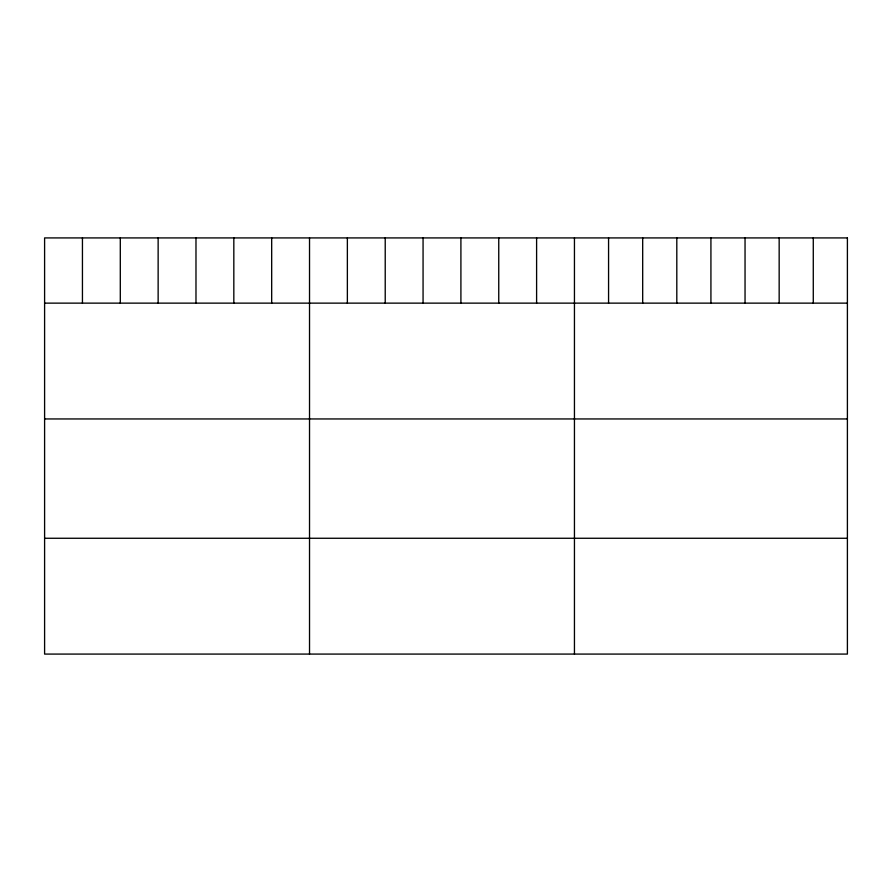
<?xml version="1.0" encoding="UTF-8"?>
<svg xmlns="http://www.w3.org/2000/svg" width="892" height="892" viewBox="0 0 892 892"><rect width="100%" height="100%" fill="white"/><g stroke="black" fill="none" stroke-linecap="round" stroke-linejoin="round"><path stroke-width="1.34" d="M44.6 303.135L847.4 303.135M44.6 418.95L847.4 418.95M44.6 538.266L847.4 538.266M813.281 237.919L813.281 303.135M779.162 237.919L779.162 303.135M745.043 237.919L745.043 303.135M710.924 237.919L710.924 303.135M676.805 237.919L676.805 303.135M642.686 237.919L642.686 303.135M608.567 237.919L608.567 303.135M574.448 237.919L574.448 654.081M536.605 237.919L536.605 303.135M498.751 237.919L498.751 303.135M460.908 237.919L460.908 303.135M423.064 237.919L423.064 303.135M385.221 237.919L385.221 303.135M347.367 237.919L347.367 303.135M309.524 237.919L309.524 654.081M271.681 237.919L271.681 303.135M233.827 237.919L233.827 303.135M195.984 237.919L195.984 303.135M158.14 237.919L158.14 303.135M120.297 237.919L120.297 303.135M82.443 237.919L82.443 303.135M847.4 237.919L44.6 237.919L44.6 654.081L847.4 654.081L847.4 237.919"/></g></svg>
